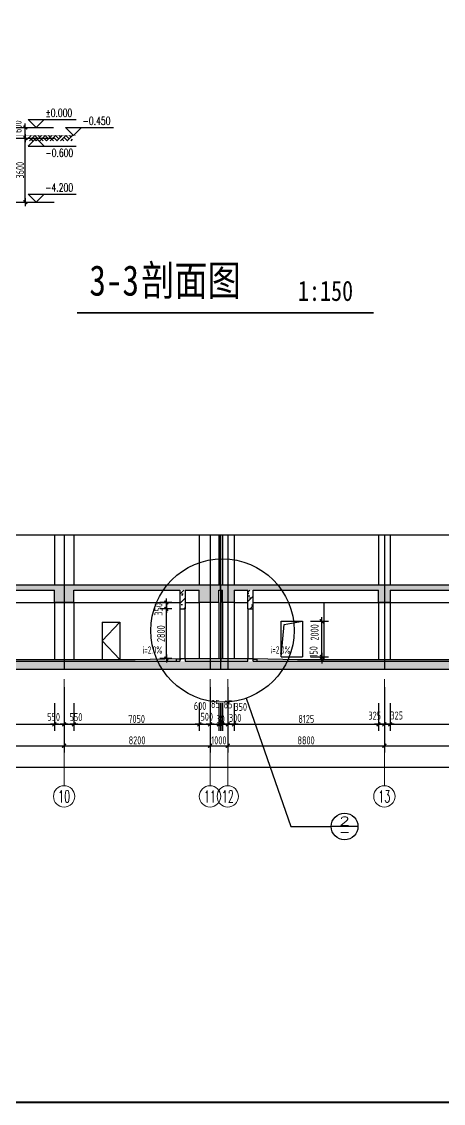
# Model space of a CAD drawing. Extents: x 1596194 to 1987057, y -212608 to 63160.
# Drawn here: x 1729047 to 1752754, y -212608 to -151798 of the extents above; entities that cross this region are included whole.
import ezdxf
from ezdxf.enums import TextEntityAlignment as Align

# ---------------------------------------------------------------- set-up
doc = ezdxf.new("R2010")
doc.units = 0
doc.header["$LTSCALE"] = 100
doc.header["$MEASUREMENT"] = 0
doc.layers.get('0').update_dxf_attribs({"linetype": 'CONTINUOUS'})
doc.layers.get('DEFPOINTS').update_dxf_attribs({"linetype": 'CONTINUOUS'})
for name, color, linetype in [('2-栏杆', 253, 'CONTINUOUS'), ('AXIS_TEXT', 7, 'CONTINUOUS'), ('COLUMN', 1, 'CONTINUOUS'), ('DOTE', 251, 'CONTINUOUS'), ('HA', 150, 'CONTINUOUS'), ('PUB_DIM', 3, 'CONTINUOUS'), ('PUB_TEXT', 30, 'CONTINUOUS'), ('WALL', 2, 'CONTINUOUS'), ('WINDOW', 4, 'CONTINUOUS')]:
    doc.layers.add(name, color=color, linetype=linetype)
doc.layers.add('AXIS', color=3, linetype='CONTINUOUS', lineweight=9)
doc.styles.add('_TCH_AXIS', font='COMPLEX.shx', dxfattribs={"width": 0.55})
doc.styles.add('_TCH_DIM', font='SIMPLEX', dxfattribs={"bigfont": 'GBCBIG'})
doc.styles.add('_TCH_LABEL', font='COMPLEX', dxfattribs={"bigfont": 'GBCBIG'})
doc.styles.add('COMPLEX', font='COMPLEX.shx')
doc.styles.add('DIM_FONT', font='SYSZ.shx', dxfattribs={"width": 0.7, "bigfont": 'SYFS.shx'})
doc.styles.get("Standard").update_dxf_attribs({"font": 'SimSun.ttf', "width": 0.8})
doc.dimstyles.new('DIMN150', dxfattribs={"dimscale": 1.5, "dimtxt": 300, "dimasz": 1, "dimexe": 250, "dimexo": 300, "dimgap": 30, "dimtad": 1, "dimdec": 0, "dimzin": 0, "dimdsep": 46, "dimtxsty": 'DIM_FONT', "dimblk": 'ARCHTICK', "dimcen": 0.09, "dimclrt": 7, "dimazin": 2, "dimtfac": 1, "dimtdec": 0, "dimtix": 1, "dimtmove": 2, "dimatfit": 3, "dimldrblk": 'DOT', "dimfxl": 0, "dimtolj": 1, "dimtzin": 0, "dimarcsym": 0})
pattern_1 = [(45, (0, 0), (-265.16504, 265.16504), []), (50, (0, 0), (1075.89027, -94.1282), [112.5, -1237.5]), (355, (0, 0), (-208.127, 1128.2882), [90, -990]), (100.4514, (89.7, -7.8), (867.7641, 1034.1593), [95.6103, -1051.7132]), (46.1842, (0, 300), (1600.8616, -248.2785), [168.75, -1856.25]), (96.6356, (133.4, 279.3), (1401.994, 1461.1768), [143.4154, -1577.5695]), (351.1842, (0, 300), (1401.9929, 1461.1779), [135, -1485]), (21, (150, 225), (895.3606, -603.92834), [112.5, -1237.5]), (326, (150, 225), (364.973, 1087.7251), [90, -990]), (71.4514, (224.6, 174.7), (1260.33394, 483.79575), [95.6103, -1051.7132]), (37.5, (0, 0), (18.23978, 499.34078), [0, -978, 0, -1005, 0, -993.75]), (7.5, (0, 0), (394.6043, 591.61757), [0, -573, 0, -955.5, 0, -378.75]), (327.5, (-334.5, 0), (800.73365, -33.83231), [0, -375, 0, -1170, 0, -1552.5]), (317.5, (-484.5, 0), (874.77925, 150.15747), [0, -487.5, 0, -777, 0, -1102.5])]

# ---------------------------------------------------------------- blocks, each defined once
blk = doc.blocks.new('_archtick')
blk.add_line((-150, 0), (150, 0))
at = {"const_width": 50}
blk.add_lwpolyline([(-70, -70), (70, 70)], dxfattribs=at)
blk = doc.blocks.new('*D251')
at = {"layer": 'DEFPOINTS', "color": 0}
for p in [(1744836, -185504), (1745921, -185504), (1744836, -187504)]:
    blk.add_point(p, dxfattribs=at)
at = {"layer": 'PUB_DIM', "color": 0, "lineweight": -2}
for p, q in [((1745286, -185504), (1746296, -185504)), ((1745921, -187504), (1745921, -185504)), ((1745286, -187504), (1746296, -187504))]:
    blk.add_line(p, q, dxfattribs=at)
at = {"layer": 'PUB_DIM', "color": 0, "lineweight": -2, "xscale": 1.5, "yscale": 1.5, "zscale": 1.5}
for p, rotation in [((1745921, -185504), 90), ((1745921, -187504), 270)]:
    blk.add_blockref('_archtick', p, dxfattribs=dict(at, rotation=rotation))
at = {"layer": 'PUB_DIM', "color": 7, "insert": (1745517, -186132), "char_height": 450, "attachment_point": 5, "rotation": 90, "style": 'DIM_FONT'}
blk.add_mtext('\\A1;2000', dxfattribs=at)
blk = doc.blocks.new('_Dot')
at = {"color": 0, "linetype": 'ByBlock', "lineweight": -2}
blk.add_line((-0.5, 0), (-1, 0), dxfattribs=at)
at = {"color": 0, "linetype": 'ByBlock', "const_width": 0.5}
blk.add_lwpolyline([(-0.25, 0, 1), (0.25, 0, 1)], format="xyb", close=True, dxfattribs=at)
blk = doc.blocks.new('*D252')
at = {"layer": 'DEFPOINTS', "color": 0}
for p in [(1744836, -187504), (1744836, -187654), (1745921, -187504)]:
    blk.add_point(p, dxfattribs=at)
at = {"layer": 'PUB_DIM', "color": 0, "lineweight": -2}
for p, q in [((1745286, -187504), (1746296, -187504)), ((1745286, -187654), (1746296, -187654)), ((1745921, -187654), (1745921, -187504))]:
    blk.add_line(p, q, dxfattribs=at)
at = {"layer": 'PUB_DIM', "color": 0, "lineweight": -2, "xscale": 1.5, "yscale": 1.5, "zscale": 1.5}
for p, rotation in [((1745921, -187504), 90), ((1745921, -187654), 270)]:
    blk.add_blockref('_archtick', p, dxfattribs=dict(at, rotation=rotation))
at = {"layer": 'PUB_DIM', "color": 7, "insert": (1745458, -187228), "char_height": 450, "attachment_point": 5, "rotation": 90, "style": 'DIM_FONT'}
blk.add_mtext('\\A1;150', dxfattribs=at)
blk = doc.blocks.new('*D253')
at = {"layer": 'DEFPOINTS', "color": 0}
for p in [(1737182, -184804), (1737936, -184804), (1737936, -187604)]:
    blk.add_point(p, dxfattribs=at)
at = {"layer": 'PUB_DIM', "color": 0, "lineweight": -2}
for p, q in [((1737486, -184804), (1736807, -184804)), ((1737182, -187604), (1737182, -184804)), ((1737486, -187604), (1736807, -187604))]:
    blk.add_line(p, q, dxfattribs=at)
at = {"layer": 'PUB_DIM', "color": 0, "lineweight": -2, "xscale": 1.5, "yscale": 1.5, "zscale": 1.5}
for p, rotation in [((1737182, -184804), 90), ((1737182, -187604), 270)]:
    blk.add_blockref('_archtick', p, dxfattribs=dict(at, rotation=rotation))
at = {"layer": 'PUB_DIM', "color": 7, "insert": (1736880, -186204), "char_height": 450, "attachment_point": 5, "rotation": 90, "style": 'DIM_FONT'}
blk.add_mtext('\\A1;2800', dxfattribs=at)
blk = doc.blocks.new('*D254')
at = {"layer": 'DEFPOINTS', "color": 0}
for p in [(1737182, -184454), (1737936, -184454), (1737936, -184804)]:
    blk.add_point(p, dxfattribs=at)
at = {"layer": 'PUB_DIM', "color": 0, "lineweight": -2}
for p, q in [((1737486, -184454), (1736807, -184454)), ((1737486, -184804), (1736807, -184804)), ((1737182, -184804), (1737182, -184454))]:
    blk.add_line(p, q, dxfattribs=at)
at = {"layer": 'PUB_DIM', "color": 0, "lineweight": -2, "xscale": 1.5, "yscale": 1.5, "zscale": 1.5}
for p, rotation in [((1737182, -184454), 90), ((1737182, -184804), 270)]:
    blk.add_blockref('_archtick', p, dxfattribs=dict(at, rotation=rotation))
at = {"layer": 'PUB_DIM', "color": 7, "insert": (1736741, -184840), "char_height": 450, "attachment_point": 5, "rotation": 90, "style": 'DIM_FONT'}
blk.add_mtext('\\A1;350', dxfattribs=at)
blk = doc.blocks.new('*D438')
at = {"layer": 'DEFPOINTS', "color": 0}
for p in [(1749761, -189654), (1758111, -189654), (1758111, -191300)]:
    blk.add_point(p, dxfattribs=at)
at = {"layer": 'PUB_DIM', "color": 0, "lineweight": -2}
for p, q in [((1749761, -190104), (1749761, -191675)), ((1758111, -190104), (1758111, -191675)), ((1749761, -191300), (1758111, -191300))]:
    blk.add_line(p, q, dxfattribs=at)
at = {"layer": 'PUB_DIM', "color": 0, "lineweight": -2, "xscale": 1.5, "yscale": 1.5, "zscale": 1.5, "rotation": 180}
blk.add_blockref('_archtick', (1749761, -191300), dxfattribs=at)
at = {"layer": 'PUB_DIM', "color": 0, "lineweight": -2, "xscale": 1.5, "yscale": 1.5, "zscale": 1.5}
blk.add_blockref('_archtick', (1758111, -191300), dxfattribs=at)
at = {"layer": 'PUB_DIM', "color": 7, "insert": (1753936, -190998), "char_height": 450, "attachment_point": 5, "style": 'DIM_FONT'}
blk.add_mtext('\\A1;8350', dxfattribs=at)
blk = doc.blocks.new('*D439')
at = {"layer": 'DEFPOINTS', "color": 0}
for p in [(1749436, -189654), (1749761, -189654), (1749761, -191300)]:
    blk.add_point(p, dxfattribs=at)
at = {"layer": 'PUB_DIM', "color": 0, "lineweight": -2}
for p, q in [((1749436, -190104), (1749436, -191675)), ((1749761, -190104), (1749761, -191675)), ((1749436, -191300), (1749761, -191300))]:
    blk.add_line(p, q, dxfattribs=at)
at = {"layer": 'PUB_DIM', "color": 0, "lineweight": -2, "xscale": 1.5, "yscale": 1.5, "zscale": 1.5, "rotation": 180}
blk.add_blockref('_archtick', (1749436, -191300), dxfattribs=at)
at = {"layer": 'PUB_DIM', "color": 0, "lineweight": -2, "xscale": 1.5, "yscale": 1.5, "zscale": 1.5}
blk.add_blockref('_archtick', (1749761, -191300), dxfattribs=at)
at = {"layer": 'PUB_DIM', "color": 7, "insert": (1750129, -190804), "char_height": 450, "attachment_point": 5, "style": 'DIM_FONT'}
blk.add_mtext('\\A1;325', dxfattribs=at)
blk = doc.blocks.new('*D440')
at = {"layer": 'DEFPOINTS', "color": 0}
for p in [(1749111, -189654), (1749436, -189654), (1749436, -191300)]:
    blk.add_point(p, dxfattribs=at)
at = {"layer": 'PUB_DIM', "color": 0, "lineweight": -2}
for p, q in [((1749111, -190104), (1749111, -191675)), ((1749436, -190104), (1749436, -191675)), ((1749111, -191300), (1749436, -191300))]:
    blk.add_line(p, q, dxfattribs=at)
at = {"layer": 'PUB_DIM', "color": 0, "lineweight": -2, "xscale": 1.5, "yscale": 1.5, "zscale": 1.5, "rotation": 180}
blk.add_blockref('_archtick', (1749111, -191300), dxfattribs=at)
at = {"layer": 'PUB_DIM', "color": 0, "lineweight": -2, "xscale": 1.5, "yscale": 1.5, "zscale": 1.5}
blk.add_blockref('_archtick', (1749436, -191300), dxfattribs=at)
at = {"layer": 'PUB_DIM', "color": 7, "insert": (1748894, -190811), "char_height": 450, "attachment_point": 5, "style": 'DIM_FONT'}
blk.add_mtext('\\A1;325', dxfattribs=at)
blk = doc.blocks.new('*D441')
at = {"layer": 'DEFPOINTS', "color": 0}
for p in [(1740986, -189654), (1749111, -189654), (1749111, -191300)]:
    blk.add_point(p, dxfattribs=at)
at = {"layer": 'PUB_DIM', "color": 0, "lineweight": -2}
for p, q in [((1740986, -190104), (1740986, -191675)), ((1749111, -190104), (1749111, -191675)), ((1740986, -191300), (1749111, -191300))]:
    blk.add_line(p, q, dxfattribs=at)
at = {"layer": 'PUB_DIM', "color": 0, "lineweight": -2, "xscale": 1.5, "yscale": 1.5, "zscale": 1.5, "rotation": 180}
blk.add_blockref('_archtick', (1740986, -191300), dxfattribs=at)
at = {"layer": 'PUB_DIM', "color": 0, "lineweight": -2, "xscale": 1.5, "yscale": 1.5, "zscale": 1.5}
blk.add_blockref('_archtick', (1749111, -191300), dxfattribs=at)
at = {"layer": 'PUB_DIM', "color": 7, "insert": (1745049, -190998), "char_height": 450, "attachment_point": 5, "style": 'DIM_FONT'}
blk.add_mtext('\\A1;8125', dxfattribs=at)
blk = doc.blocks.new('*D442')
at = {"layer": 'DEFPOINTS', "color": 0}
for p in [(1740636, -189654), (1740986, -189654), (1740986, -191300)]:
    blk.add_point(p, dxfattribs=at)
at = {"layer": 'PUB_DIM', "color": 0, "lineweight": -2}
for p, q in [((1740636, -190104), (1740636, -191675)), ((1740986, -190104), (1740986, -191675)), ((1740636, -191300), (1740986, -191300))]:
    blk.add_line(p, q, dxfattribs=at)
at = {"layer": 'PUB_DIM', "color": 0, "lineweight": -2, "xscale": 1.5, "yscale": 1.5, "zscale": 1.5, "rotation": 180}
blk.add_blockref('_archtick', (1740636, -191300), dxfattribs=at)
at = {"layer": 'PUB_DIM', "color": 0, "lineweight": -2, "xscale": 1.5, "yscale": 1.5, "zscale": 1.5}
blk.add_blockref('_archtick', (1740986, -191300), dxfattribs=at)
at = {"layer": 'PUB_DIM', "color": 7, "insert": (1741363, -190319), "char_height": 450, "attachment_point": 5, "style": 'DIM_FONT'}
blk.add_mtext('\\A1;350', dxfattribs=at)
blk = doc.blocks.new('*D443')
at = {"layer": 'DEFPOINTS', "color": 0}
for p in [(1740336, -189654), (1740636, -189654), (1740636, -191300)]:
    blk.add_point(p, dxfattribs=at)
at = {"layer": 'PUB_DIM', "color": 0, "lineweight": -2}
for p, q in [((1740336, -190104), (1740336, -191675)), ((1740636, -190104), (1740636, -191675)), ((1740336, -191300), (1740636, -191300))]:
    blk.add_line(p, q, dxfattribs=at)
at = {"layer": 'PUB_DIM', "color": 0, "lineweight": -2, "xscale": 1.5, "yscale": 1.5, "zscale": 1.5, "rotation": 180}
blk.add_blockref('_archtick', (1740336, -191300), dxfattribs=at)
at = {"layer": 'PUB_DIM', "color": 0, "lineweight": -2, "xscale": 1.5, "yscale": 1.5, "zscale": 1.5}
blk.add_blockref('_archtick', (1740636, -191300), dxfattribs=at)
at = {"layer": 'PUB_DIM', "color": 7, "insert": (1741049, -190940), "char_height": 450, "attachment_point": 5, "style": 'DIM_FONT'}
blk.add_mtext('\\A1;300', dxfattribs=at)
blk = doc.blocks.new('*D444')
at = {"layer": 'DEFPOINTS', "color": 0}
for p in [(1740251, -189654), (1740336, -189654), (1740336, -191300)]:
    blk.add_point(p, dxfattribs=at)
at = {"layer": 'PUB_DIM', "color": 0, "lineweight": -2}
for p, q in [((1740251, -190104), (1740251, -191675)), ((1740336, -190104), (1740336, -191675)), ((1740251, -191300), (1740250, -191300)), ((1740251, -191300), (1740336, -191300)), ((1740336, -191300), (1740338, -191300))]:
    blk.add_line(p, q, dxfattribs=at)
at = {"layer": 'PUB_DIM', "color": 0, "lineweight": -2, "xscale": 1.5, "yscale": 1.5, "zscale": 1.5}
blk.add_blockref('_archtick', (1740251, -191300), dxfattribs=at)
at = {"layer": 'PUB_DIM', "color": 0, "lineweight": -2, "xscale": 1.5, "yscale": 1.5, "zscale": 1.5, "rotation": 180}
blk.add_blockref('_archtick', (1740336, -191300), dxfattribs=at)
at = {"layer": 'PUB_DIM', "color": 7, "insert": (1740650, -190183), "char_height": 450, "attachment_point": 5, "style": 'DIM_FONT'}
blk.add_mtext('\\A1;85', dxfattribs=at)
blk = doc.blocks.new('*D445')
at = {"layer": 'DEFPOINTS', "color": 0}
for p in [(1740221, -189654), (1740251, -189654), (1740251, -191300)]:
    blk.add_point(p, dxfattribs=at)
at = {"layer": 'PUB_DIM', "color": 0, "lineweight": -2}
for p, q in [((1740221, -190104), (1740221, -191675)), ((1740251, -190104), (1740251, -191675)), ((1740221, -191300), (1740220, -191300)), ((1740221, -191300), (1740251, -191300)), ((1740251, -191300), (1740253, -191300))]:
    blk.add_line(p, q, dxfattribs=at)
at = {"layer": 'PUB_DIM', "color": 0, "lineweight": -2, "xscale": 1.5, "yscale": 1.5, "zscale": 1.5}
blk.add_blockref('_archtick', (1740221, -191300), dxfattribs=at)
at = {"layer": 'PUB_DIM', "color": 0, "lineweight": -2, "xscale": 1.5, "yscale": 1.5, "zscale": 1.5, "rotation": 180}
blk.add_blockref('_archtick', (1740251, -191300), dxfattribs=at)
at = {"layer": 'PUB_DIM', "color": 7, "insert": (1740236, -190998), "char_height": 450, "attachment_point": 5, "style": 'DIM_FONT'}
blk.add_mtext('\\A1;30', dxfattribs=at)
blk = doc.blocks.new('*D446')
at = {"layer": 'DEFPOINTS', "color": 0}
for p in [(1740136, -189654), (1740221, -189654), (1740221, -191300)]:
    blk.add_point(p, dxfattribs=at)
at = {"layer": 'PUB_DIM', "color": 0, "lineweight": -2}
for p, q in [((1740136, -190104), (1740136, -191675)), ((1740221, -190104), (1740221, -191675)), ((1740136, -191300), (1740135, -191300)), ((1740136, -191300), (1740221, -191300)), ((1740221, -191300), (1740223, -191300))]:
    blk.add_line(p, q, dxfattribs=at)
at = {"layer": 'PUB_DIM', "color": 0, "lineweight": -2, "xscale": 1.5, "yscale": 1.5, "zscale": 1.5}
blk.add_blockref('_archtick', (1740136, -191300), dxfattribs=at)
at = {"layer": 'PUB_DIM', "color": 0, "lineweight": -2, "xscale": 1.5, "yscale": 1.5, "zscale": 1.5, "rotation": 180}
blk.add_blockref('_archtick', (1740221, -191300), dxfattribs=at)
at = {"layer": 'PUB_DIM', "color": 7, "insert": (1739937, -190158), "char_height": 450, "attachment_point": 5, "style": 'DIM_FONT'}
blk.add_mtext('\\A1;85', dxfattribs=at)
blk = doc.blocks.new('*D447')
at = {"layer": 'DEFPOINTS', "color": 0}
for p in [(1739636, -189654), (1740136, -189654), (1740136, -191300)]:
    blk.add_point(p, dxfattribs=at)
at = {"layer": 'PUB_DIM', "color": 0, "lineweight": -2}
for p, q in [((1739636, -190104), (1739636, -191675)), ((1740136, -190104), (1740136, -191675)), ((1739636, -191300), (1740136, -191300))]:
    blk.add_line(p, q, dxfattribs=at)
at = {"layer": 'PUB_DIM', "color": 0, "lineweight": -2, "xscale": 1.5, "yscale": 1.5, "zscale": 1.5, "rotation": 180}
blk.add_blockref('_archtick', (1739636, -191300), dxfattribs=at)
at = {"layer": 'PUB_DIM', "color": 0, "lineweight": -2, "xscale": 1.5, "yscale": 1.5, "zscale": 1.5}
blk.add_blockref('_archtick', (1740136, -191300), dxfattribs=at)
at = {"layer": 'PUB_DIM', "color": 7, "insert": (1739453, -190875), "char_height": 450, "attachment_point": 5, "style": 'DIM_FONT'}
blk.add_mtext('\\A1;500', dxfattribs=at)
blk = doc.blocks.new('*D448')
at = {"layer": 'DEFPOINTS', "color": 0}
for p in [(1739036, -189654), (1739636, -189654), (1739636, -191300)]:
    blk.add_point(p, dxfattribs=at)
at = {"layer": 'PUB_DIM', "color": 0, "lineweight": -2}
for p, q in [((1739036, -190104), (1739036, -191675)), ((1739636, -190104), (1739636, -191675)), ((1739036, -191300), (1739636, -191300))]:
    blk.add_line(p, q, dxfattribs=at)
at = {"layer": 'PUB_DIM', "color": 0, "lineweight": -2, "xscale": 1.5, "yscale": 1.5, "zscale": 1.5, "rotation": 180}
blk.add_blockref('_archtick', (1739036, -191300), dxfattribs=at)
at = {"layer": 'PUB_DIM', "color": 0, "lineweight": -2, "xscale": 1.5, "yscale": 1.5, "zscale": 1.5}
blk.add_blockref('_archtick', (1739636, -191300), dxfattribs=at)
at = {"layer": 'PUB_DIM', "color": 7, "insert": (1739080, -190267), "char_height": 450, "attachment_point": 5, "style": 'DIM_FONT'}
blk.add_mtext('\\A1;600', dxfattribs=at)
blk = doc.blocks.new('*D449')
at = {"layer": 'DEFPOINTS', "color": 0}
for p in [(1731986, -189654), (1739036, -189654), (1739036, -191300)]:
    blk.add_point(p, dxfattribs=at)
at = {"layer": 'PUB_DIM', "color": 0, "lineweight": -2}
for p, q in [((1731986, -190104), (1731986, -191675)), ((1739036, -190104), (1739036, -191675)), ((1731986, -191300), (1739036, -191300))]:
    blk.add_line(p, q, dxfattribs=at)
at = {"layer": 'PUB_DIM', "color": 0, "lineweight": -2, "xscale": 1.5, "yscale": 1.5, "zscale": 1.5, "rotation": 180}
blk.add_blockref('_archtick', (1731986, -191300), dxfattribs=at)
at = {"layer": 'PUB_DIM', "color": 0, "lineweight": -2, "xscale": 1.5, "yscale": 1.5, "zscale": 1.5}
blk.add_blockref('_archtick', (1739036, -191300), dxfattribs=at)
at = {"layer": 'PUB_DIM', "color": 7, "insert": (1735511, -190998), "char_height": 450, "attachment_point": 5, "style": 'DIM_FONT'}
blk.add_mtext('\\A1;7050', dxfattribs=at)
blk = doc.blocks.new('*D450')
at = {"layer": 'DEFPOINTS', "color": 0}
for p in [(1731436, -189654), (1731986, -189654), (1731986, -191300)]:
    blk.add_point(p, dxfattribs=at)
at = {"layer": 'PUB_DIM', "color": 0, "lineweight": -2}
for p, q in [((1731436, -190104), (1731436, -191675)), ((1731986, -190104), (1731986, -191675)), ((1731436, -191300), (1731986, -191300))]:
    blk.add_line(p, q, dxfattribs=at)
at = {"layer": 'PUB_DIM', "color": 0, "lineweight": -2, "xscale": 1.5, "yscale": 1.5, "zscale": 1.5, "rotation": 180}
blk.add_blockref('_archtick', (1731436, -191300), dxfattribs=at)
at = {"layer": 'PUB_DIM', "color": 0, "lineweight": -2, "xscale": 1.5, "yscale": 1.5, "zscale": 1.5}
blk.add_blockref('_archtick', (1731986, -191300), dxfattribs=at)
at = {"layer": 'PUB_DIM', "color": 7, "insert": (1732103, -190894), "char_height": 450, "attachment_point": 5, "style": 'DIM_FONT'}
blk.add_mtext('\\A1;550', dxfattribs=at)
blk = doc.blocks.new('*D451')
at = {"layer": 'DEFPOINTS', "color": 0}
for p in [(1730886, -189654), (1731436, -189654), (1731436, -191300)]:
    blk.add_point(p, dxfattribs=at)
at = {"layer": 'PUB_DIM', "color": 0, "lineweight": -2}
for p, q in [((1730886, -190104), (1730886, -191675)), ((1731436, -190104), (1731436, -191675)), ((1730886, -191300), (1731436, -191300))]:
    blk.add_line(p, q, dxfattribs=at)
at = {"layer": 'PUB_DIM', "color": 0, "lineweight": -2, "xscale": 1.5, "yscale": 1.5, "zscale": 1.5, "rotation": 180}
blk.add_blockref('_archtick', (1730886, -191300), dxfattribs=at)
at = {"layer": 'PUB_DIM', "color": 0, "lineweight": -2, "xscale": 1.5, "yscale": 1.5, "zscale": 1.5}
blk.add_blockref('_archtick', (1731436, -191300), dxfattribs=at)
at = {"layer": 'PUB_DIM', "color": 7, "insert": (1730846, -190886), "char_height": 450, "attachment_point": 5, "style": 'DIM_FONT'}
blk.add_mtext('\\A1;550', dxfattribs=at)
blk = doc.blocks.new('*D452')
at = {"layer": 'DEFPOINTS', "color": 0}
for p in [(1722986, -189654), (1730886, -189654), (1730886, -191300)]:
    blk.add_point(p, dxfattribs=at)
at = {"layer": 'PUB_DIM', "color": 0, "lineweight": -2}
for p, q in [((1722986, -190104), (1722986, -191675)), ((1730886, -190104), (1730886, -191675)), ((1722986, -191300), (1730886, -191300))]:
    blk.add_line(p, q, dxfattribs=at)
at = {"layer": 'PUB_DIM', "color": 0, "lineweight": -2, "xscale": 1.5, "yscale": 1.5, "zscale": 1.5, "rotation": 180}
blk.add_blockref('_archtick', (1722986, -191300), dxfattribs=at)
at = {"layer": 'PUB_DIM', "color": 0, "lineweight": -2, "xscale": 1.5, "yscale": 1.5, "zscale": 1.5}
blk.add_blockref('_archtick', (1730886, -191300), dxfattribs=at)
at = {"layer": 'PUB_DIM', "color": 7, "insert": (1726936, -190998), "char_height": 450, "attachment_point": 5, "style": 'DIM_FONT'}
blk.add_mtext('\\A1;7900', dxfattribs=at)
blk = doc.blocks.new('*D1228')
at = {"layer": 'DEFPOINTS', "color": 0}
for p in [(1727741, -158349), (1729254, -158349), (1727741, -161949)]:
    blk.add_point(p, dxfattribs=at)
at = {"layer": 'PUB_DIM', "color": 0, "lineweight": -2}
for p, q in [((1728191, -158349), (1729629, -158349)), ((1729254, -161949), (1729254, -158349)), ((1728191, -161949), (1729629, -161949))]:
    blk.add_line(p, q, dxfattribs=at)
at = {"layer": 'PUB_DIM', "color": 0, "lineweight": -2, "xscale": 1.5, "yscale": 1.5, "zscale": 1.5}
for p, rotation in [((1729254, -158349), 90), ((1729254, -161949), 270)]:
    blk.add_blockref('_archtick', p, dxfattribs=dict(at, rotation=rotation))
at = {"layer": 'PUB_DIM', "color": 7, "insert": (1728952, -160149), "char_height": 450, "attachment_point": 5, "rotation": 90, "style": 'DIM_FONT'}
blk.add_mtext('\\A1;3600', dxfattribs=at)
blk = doc.blocks.new('$LinePat$00000009')
for p, q in [((0, -210), (210, 0)), ((120, -300), (420, 0)), ((420, 0), (608, -188)), ((495, -300), (795, 0)), ((615, 0), (705, -90)), ((210, -210), (300, -300)), ((315, -105), (502, -293)), ((705, -300), (795, -210))]:
    blk.add_line(p, q)
blk = doc.blocks.new('*D1314')
at = {"layer": 'DEFPOINTS', "color": 0}
for p in [(1727311, -157749), (1729254, -157749), (1727311, -158349)]:
    blk.add_point(p, dxfattribs=at)
at = {"layer": 'PUB_DIM', "color": 0, "lineweight": -2}
for p, q in [((1727761, -157749), (1729629, -157749)), ((1729254, -158349), (1729254, -157749)), ((1727761, -158349), (1729629, -158349))]:
    blk.add_line(p, q, dxfattribs=at)
at = {"layer": 'PUB_DIM', "color": 0, "lineweight": -2, "xscale": 1.5, "yscale": 1.5, "zscale": 1.5}
for p, rotation in [((1729254, -157749), 90), ((1729254, -158349), 270)]:
    blk.add_blockref('_archtick', p, dxfattribs=dict(at, rotation=rotation))
at = {"layer": 'PUB_DIM', "color": 7, "insert": (1728821, -157700), "char_height": 450, "attachment_point": 5, "rotation": 90, "style": 'DIM_FONT'}
blk.add_mtext('\\A1;600', dxfattribs=at)
blk = doc.blocks.new('_AXISO')
blk.add_circle((0, 0), 0.5)
at = {"layer": 'AXIS_TEXT', "style": 'COMPLEX', "width": 1.041667}
blk.add_attdef('A', text='', height=0.56, dxfattribs=at).set_placement((-0.25, -0.28), (0.25, -0.28), align=Align.FIT)
blk = doc.blocks.new('*D1330')
at = {"layer": 'AXIS', "color": 0, "lineweight": -2}
for p, q in [((1650916, -189204), (1650916, -194079)), ((1799836, -189204), (1799836, -194079)), ((1650916, -193704), (1799836, -193704))]:
    blk.add_line(p, q, dxfattribs=at)
at = {"layer": 'DEFPOINTS', "color": 0}
for p in [(1650916, -188754), (1799836, -188754), (1799836, -193704)]:
    blk.add_point(p, dxfattribs=at)
at = {"layer": 'AXIS', "color": 0, "lineweight": -2, "xscale": 1.5, "yscale": 1.5, "zscale": 1.5, "rotation": 180}
blk.add_blockref('_archtick', (1650916, -193704), dxfattribs=at)
at = {"layer": 'AXIS', "color": 0, "lineweight": -2, "xscale": 1.5, "yscale": 1.5, "zscale": 1.5}
blk.add_blockref('_archtick', (1799836, -193704), dxfattribs=at)
at = {"layer": 'AXIS', "color": 7, "insert": (1725376, -193401), "char_height": 450, "attachment_point": 5, "style": 'DIM_FONT'}
blk.add_mtext('\\A1;148920', dxfattribs=at)
blk = doc.blocks.new('*D1339')
at = {"layer": 'AXIS', "color": 0, "lineweight": -2}
for p, q in [((1722436, -189204), (1722436, -192879)), ((1731436, -189204), (1731436, -192879)), ((1722436, -192504), (1731436, -192504))]:
    blk.add_line(p, q, dxfattribs=at)
at = {"layer": 'DEFPOINTS', "color": 0}
for p in [(1722436, -188754), (1731436, -188754), (1731436, -192504)]:
    blk.add_point(p, dxfattribs=at)
at = {"layer": 'AXIS', "color": 0, "lineweight": -2, "xscale": 1.5, "yscale": 1.5, "zscale": 1.5, "rotation": 180}
blk.add_blockref('_archtick', (1722436, -192504), dxfattribs=at)
at = {"layer": 'AXIS', "color": 0, "lineweight": -2, "xscale": 1.5, "yscale": 1.5, "zscale": 1.5}
blk.add_blockref('_archtick', (1731436, -192504), dxfattribs=at)
at = {"layer": 'AXIS', "color": 7, "insert": (1726936, -192201), "char_height": 450, "attachment_point": 5, "style": 'DIM_FONT'}
blk.add_mtext('\\A1;9000', dxfattribs=at)
blk = doc.blocks.new('*D1340')
at = {"layer": 'AXIS', "color": 0, "lineweight": -2}
for p, q in [((1731436, -189204), (1731436, -192879)), ((1739636, -189204), (1739636, -192879)), ((1731436, -192504), (1739636, -192504))]:
    blk.add_line(p, q, dxfattribs=at)
at = {"layer": 'DEFPOINTS', "color": 0}
for p in [(1731436, -188754), (1739636, -188754), (1739636, -192504)]:
    blk.add_point(p, dxfattribs=at)
at = {"layer": 'AXIS', "color": 0, "lineweight": -2, "xscale": 1.5, "yscale": 1.5, "zscale": 1.5, "rotation": 180}
blk.add_blockref('_archtick', (1731436, -192504), dxfattribs=at)
at = {"layer": 'AXIS', "color": 0, "lineweight": -2, "xscale": 1.5, "yscale": 1.5, "zscale": 1.5}
blk.add_blockref('_archtick', (1739636, -192504), dxfattribs=at)
at = {"layer": 'AXIS', "color": 7, "insert": (1735536, -192201), "char_height": 450, "attachment_point": 5, "style": 'DIM_FONT'}
blk.add_mtext('\\A1;8200', dxfattribs=at)
blk = doc.blocks.new('*D1341')
at = {"layer": 'AXIS', "color": 0, "lineweight": -2}
for p, q in [((1739636, -189204), (1739636, -192879)), ((1740636, -189204), (1740636, -192879)), ((1739636, -192504), (1739635, -192504)), ((1739636, -192504), (1740636, -192504)), ((1740636, -192504), (1740638, -192504))]:
    blk.add_line(p, q, dxfattribs=at)
at = {"layer": 'DEFPOINTS', "color": 0}
for p in [(1739636, -188754), (1740636, -188754), (1740636, -192504)]:
    blk.add_point(p, dxfattribs=at)
at = {"layer": 'AXIS', "color": 0, "lineweight": -2, "xscale": 1.5, "yscale": 1.5, "zscale": 1.5}
blk.add_blockref('_archtick', (1739636, -192504), dxfattribs=at)
at = {"layer": 'AXIS', "color": 0, "lineweight": -2, "xscale": 1.5, "yscale": 1.5, "zscale": 1.5, "rotation": 180}
blk.add_blockref('_archtick', (1740636, -192504), dxfattribs=at)
at = {"layer": 'AXIS', "color": 7, "insert": (1740136, -192201), "char_height": 450, "attachment_point": 5, "style": 'DIM_FONT'}
blk.add_mtext('\\A1;1000', dxfattribs=at)
blk = doc.blocks.new('*D1342')
at = {"layer": 'AXIS', "color": 0, "lineweight": -2}
for p, q in [((1740636, -189204), (1740636, -192879)), ((1749436, -189204), (1749436, -192879)), ((1740636, -192504), (1749436, -192504))]:
    blk.add_line(p, q, dxfattribs=at)
at = {"layer": 'DEFPOINTS', "color": 0}
for p in [(1740636, -188754), (1749436, -188754), (1749436, -192504)]:
    blk.add_point(p, dxfattribs=at)
at = {"layer": 'AXIS', "color": 0, "lineweight": -2, "xscale": 1.5, "yscale": 1.5, "zscale": 1.5, "rotation": 180}
blk.add_blockref('_archtick', (1740636, -192504), dxfattribs=at)
at = {"layer": 'AXIS', "color": 0, "lineweight": -2, "xscale": 1.5, "yscale": 1.5, "zscale": 1.5}
blk.add_blockref('_archtick', (1749436, -192504), dxfattribs=at)
at = {"layer": 'AXIS', "color": 7, "insert": (1745036, -192201), "char_height": 450, "attachment_point": 5, "style": 'DIM_FONT'}
blk.add_mtext('\\A1;8800', dxfattribs=at)
blk = doc.blocks.new('*D1343')
at = {"layer": 'AXIS', "color": 0, "lineweight": -2}
for p, q in [((1749436, -189204), (1749436, -192879)), ((1758436, -189204), (1758436, -192879)), ((1749436, -192504), (1758436, -192504))]:
    blk.add_line(p, q, dxfattribs=at)
at = {"layer": 'DEFPOINTS', "color": 0}
for p in [(1749436, -188754), (1758436, -188754), (1758436, -192504)]:
    blk.add_point(p, dxfattribs=at)
at = {"layer": 'AXIS', "color": 0, "lineweight": -2, "xscale": 1.5, "yscale": 1.5, "zscale": 1.5, "rotation": 180}
blk.add_blockref('_archtick', (1749436, -192504), dxfattribs=at)
at = {"layer": 'AXIS', "color": 0, "lineweight": -2, "xscale": 1.5, "yscale": 1.5, "zscale": 1.5}
blk.add_blockref('_archtick', (1758436, -192504), dxfattribs=at)
at = {"layer": 'AXIS', "color": 7, "insert": (1753936, -192201), "char_height": 450, "attachment_point": 5, "style": 'DIM_FONT'}
blk.add_mtext('\\A1;9000', dxfattribs=at)

msp = doc.modelspace()

# ---------------------------------------------------------------- hatches: boundary and pattern name
at = {"layer": 'HA'}
h = msp.add_hatch(dxfattribs=at)
h.set_pattern_fill('钢筋混凝土', color=256, scale=300, style=0)
h.set_pattern_definition([(45, (0, 0), (-530.3301, 530.3301), []), (50, (0, 0), (2151.7805, -188.2564), [225, -2475]), (355, (0, 0), (-416.254, 2256.5764), [180, -1980]), (100.4514, (179.3, -15.7), (1735.5281, 2068.3186), [191.2206, -2103.4263]), (46.1842, (0, 600), (3201.723, -496.557), [337.5, -3712.5]), (96.6356, (266.8, 558.6), (2803.988, 2922.3536), [286.831, -3155.139]), (351.1842, (0, 600), (2803.986, 2922.356), [270, -2970]), (21, (300, 450), (1790.7212, -1207.8567), [225, -2475]), (326, (300, 450), (729.946, 2175.4501), [180, -1980]), (71.4514, (449.2, 349.3), (2520.668, 967.5915), [191.2206, -2103.4263]), (37.5, (0, 0), (36.47957, 998.68156), [0, -1956, 0, -2010, 0, -1987.5]), (7.5, (0, 0), (789.2086, 1183.23514), [0, -1146, 0, -1911, 0, -757.5]), (327.5, (-669, 0), (1601.4673, -67.6646), [0, -750, 0, -2340, 0, -3105]), (317.5, (-969, 0), (1749.5585, 300.315), [0, -975, 0, -1554, 0, -2205])])
h.paths.add_polyline_path([(1686986.073, -183753.58), (1694886.073, -183753.58), (1694886.073, -184453.58), (1695986.073, -184453.58), (1695986.073, -183753.58), (1703886.073, -183753.58), (1703886.073, -184453.58), (1704986.073, -184453.58), (1704986.073, -183753.58), (1712886.073, -183753.58), (1712886.073, -184453.58), (1713986.073, -184453.58), (1713986.073, -183753.58), (1721886.073, -183753.58), (1721886.073, -184453.58), (1722986.073, -184453.58), (1722986.073, -183753.58), (1730886.073, -183753.58), (1730886.073, -184453.58), (1731986.073, -184453.58), (1731986.073, -183753.58), (1739036.073, -183753.58), (1739036.073, -184453.58), (1740136.073, -184453.58), (1740136.073, -183753.58), (1740221.073, -183753.58), (1740221.073, -183453.58), (1649042.019, -183453.58), (1649042.019, -189203.58), (1648542.019, -189203.58), (1648542.019, -189653.58), (1668761.073, -189653.58), (1668761.073, -188203.58), (1800636.073, -188203.58), (1800636.073, -187753.58), (1800136.073, -187753.58), (1800136.073, -184253.58), (1800136.073, -182953.58), (1799936.073, -182953.58), (1799936.073, -184553.58), (1799836.073, -184553.58), (1799836.073, -187753.58), (1798361.073, -187753.58), (1798361.073, -180650.662), (1798061.073, -180650.662), (1798061.073, -187753.58), (1668111.073, -187753.58), (1649342.019, -187753.58), (1649342.019, -183753.58), (1650795.536, -183753.58), (1650795.536, -184453.58), (1651137.202, -184453.58), (1651137.202, -183753.58), (1661811.073, -183753.58), (1661811.073, -187753.58), (1662111.073, -187753.58), (1662111.073, -183753.58), (1668109.27, -183753.58), (1668109.27, -184453.58), (1668761.073, -184453.58), (1668761.073, -183753.58), (1671420.992, -183753.58), (1671420.992, -184453.58), (1672552.332, -184453.58), (1672552.332, -183753.58), (1676886.073, -183753.58), (1676886.073, -184453.58), (1677986.073, -184453.58), (1677986.073, -183753.58), (1685886.073, -183753.58), (1685886.073, -184453.58), (1686986.073, -184453.58)])
h.paths.add_polyline_path([(1668111.073, -188003.58), (1668111.073, -189203.58), (1649342.019, -189203.58), (1649342.019, -188003.58)], flags=16)
h.paths.add_polyline_path([(1758761.073, -183753.58), (1767111.073, -183753.58), (1767111.073, -184453.58), (1767761.073, -184453.58), (1767761.073, -183753.58), (1776111.073, -183753.58), (1776111.073, -185703.58), (1776761.073, -185703.58), (1776761.073, -185103.58), (1785111.073, -185103.58), (1785111.073, -185703.58), (1785761.073, -185703.58), (1785761.073, -184353.58), (1792011.073, -184353.58), (1792011.073, -185253.58), (1792661.073, -185253.58), (1792661.073, -184353.58), (1798061.073, -184353.58), (1798061.073, -184053.58), (1785111.073, -184053.58), (1785111.073, -184803.58), (1776761.073, -184803.58), (1776761.073, -183453.58), (1776111.073, -183453.58), (1740251.073, -183453.58), (1740251.073, -183753.58), (1740336.073, -183753.58), (1740336.073, -184453.58), (1740986.073, -184453.58), (1740986.073, -183753.58), (1749111.073, -183753.58), (1749111.073, -184453.58), (1749761.073, -184453.58), (1749761.073, -183753.58), (1758111.073, -183753.58), (1758111.073, -184453.58), (1758761.073, -184453.58)], flags=17)
h = msp.add_hatch(dxfattribs=at)
h.set_pattern_fill('钢筋混凝土', color=256, scale=150, style=0)
h.set_pattern_definition(pattern_1)
h.paths.add_polyline_path([(1738236.073, -183753.58), (1737936.073, -183753.58), (1737936.073, -184803.58), (1738236.073, -184803.58)])
h.paths.add_polyline_path([(1738236.073, -187753.58), (1738236.073, -187603.58), (1737936.073, -187603.58), (1737936.073, -187753.58)])
h = msp.add_hatch(dxfattribs=at)
h.set_pattern_fill('钢筋混凝土', color=256, scale=150, style=0)
h.set_pattern_definition(pattern_1)
h.paths.add_polyline_path([(1742061.073, -183753.58), (1741761.073, -183753.58), (1741761.073, -184803.58), (1742061.073, -184803.58)])

# ---------------------------------------------------------------- linework, layer by layer
at = {"color": 50, "linetype": 'Continuous', "const_width": 120}
msp.add_lwpolyline([(1843468.163, -212548.112), (1625068.163, -212548.112), (1625068.163, -91048.112), (1843468.163, -91048.112)], close=True, dxfattribs=at)
at = {"layer": '2-栏杆', "const_width": 20}
msp.add_lwpolyline([(1727311.155, -158198.709), (1732111.504, -158198.709)], dxfattribs=at)
at = {"layer": 'AXIS'}
for p, q in [((1731436.073, -188753.58), (1731436.073, -194753.58)), ((1739636.073, -188753.58), (1739636.073, -194753.58)), ((1740636.073, -188753.58), (1740636.073, -194753.58)), ((1749436.073, -188753.58), (1749436.073, -194753.58))]:
    msp.add_line(p, q, dxfattribs=at)
at = {"layer": 'COLUMN'}
for p, q in [((1730886.073, -180650.662), (1730886.073, -183453.58)), ((1731986.073, -180650.662), (1731986.073, -183453.58)), ((1739036.073, -180650.662), (1739036.073, -183453.58)), ((1740136.073, -180650.662), (1740136.073, -183453.58)), ((1740336.073, -180650.662), (1740336.073, -183453.58)), ((1740986.073, -180650.662), (1740986.073, -183453.58)), ((1749111.073, -180650.662), (1749111.073, -183453.58)), ((1749761.073, -180650.662), (1749761.073, -183453.58)), ((1730886.073, -184453.58), (1730886.073, -187653.58)), ((1731986.073, -184453.58), (1731986.073, -187653.58)), ((1739036.073, -184453.58), (1739036.073, -187603.58)), ((1740136.073, -184453.58), (1740136.073, -187603.58)), ((1740336.073, -184453.58), (1740336.073, -187603.58)), ((1740986.073, -184453.58), (1740986.073, -187603.58)), ((1749111.073, -184453.58), (1749111.073, -187653.58)), ((1749761.073, -184453.58), (1749761.073, -187653.58))]:
    msp.add_line(p, q, dxfattribs=at)
at = {"layer": 'DOTE'}
for p, q in [((1731436.073, -180650.662), (1731436.073, -188203.58)), ((1739636.073, -180650.662), (1739636.073, -188203.58)), ((1740636.073, -180650.662), (1740636.073, -188203.58)), ((1740636.073, -180650.662), (1740636.073, -188203.58)), ((1749436.073, -180650.662), (1749436.073, -188203.58)), ((1749436.073, -180650.662), (1749436.073, -188203.58))]:
    msp.add_line(p, q, dxfattribs=at)
at = {"layer": 'HA'}
msp.add_lwpolyline([(1644711.859, -180650.662), (1725660.85, -180650.662), (1725775.5, -180335.662), (1725886.586, -180965.662), (1725998.35, -180650.662), (1806947.34, -180650.662)], dxfattribs=at)
at = {"layer": 'PUB_DIM'}
for p, q in [((1729872.001, -157748.709), (1729422.001, -157298.709)), ((1729422.001, -157298.709), (1732122.001, -157298.709)), ((1729872.001, -157748.709), (1730322.001, -157298.709)), ((1729553.697, -157748.709), (1730846.966, -157748.709)), ((1731965.76, -158198.709), (1731515.76, -157748.709)), ((1731515.76, -157748.709), (1734215.76, -157748.709)), ((1731965.76, -158198.709), (1732415.76, -157748.709)), ((1729123.411, -158348.709), (1730857.16, -158348.709)), ((1729872.001, -158348.709), (1729422.001, -158798.709)), ((1729872.001, -158348.709), (1730322.001, -158798.709)), ((1729422.001, -158798.709), (1732122.001, -158798.709)), ((1729866.044, -161948.709), (1729416.044, -161498.709)), ((1729416.044, -161498.709), (1732116.044, -161498.709)), ((1729866.044, -161948.709), (1730316.044, -161498.709)), ((1729123.411, -161948.709), (1730872.983, -161948.709)), ((1741662.332, -189833.283), (1744175.723, -197043.572)), ((1744175.723, -197043.572), (1746452.971, -197043.572)), ((1747952.971, -197043.572), (1746452.971, -197043.572))]:
    msp.add_line(p, q, dxfattribs=at)
for points in [[(1737448.043, -187528.6, 0, 0, 0), (1736088.693, -187547.383, 120, 0, 0), (1735638.736, -187553.6, 0, 0, 0)], [(1742828.766, -187528.6, 0, 0, 0), (1744188.115, -187547.383, 120, 0, 0), (1744638.072, -187553.6, 0, 0, 0)]]:
    msp.add_lwpolyline(points, format="xyseb", dxfattribs=at)
for centre, radius in [((1740336.073, -186028.58), 4029.234), ((1747202.971, -197043.572), 750)]:
    msp.add_circle(centre, radius, dxfattribs=at)
at = {"layer": 'PUB_TEXT', "const_width": 100}
msp.add_lwpolyline([(1732167.058, -168163.88), (1748840.266, -168163.88)], dxfattribs=at)
at = {"layer": 'WALL'}
for p, q in [((1649042.019, -183453.58), (1740221.073, -183453.58)), ((1740221.073, -183753.58), (1740221.073, -183453.58)), ((1740251.073, -183753.58), (1740251.073, -183453.58)), ((1740251.073, -183453.58), (1776111.073, -183453.58)), ((1722986.073, -183753.58), (1730886.073, -183753.58)), ((1730886.073, -184453.58), (1730886.073, -183753.58)), ((1731986.073, -184453.58), (1731986.073, -183753.58)), ((1731986.073, -183753.58), (1737936.073, -183753.58)), ((1737936.073, -183753.58), (1737936.073, -184803.58)), ((1738236.073, -183753.58), (1739036.073, -183753.58)), ((1738236.073, -183753.58), (1738236.073, -184803.58)), ((1739036.073, -184453.58), (1739036.073, -183753.58)), ((1740136.073, -183753.58), (1740221.073, -183753.58)), ((1740136.073, -184453.58), (1740136.073, -183753.58)), ((1740251.073, -183753.58), (1740336.073, -183753.58)), ((1740336.073, -184453.58), (1740336.073, -183753.58)), ((1740986.073, -183753.58), (1741761.073, -183753.58)), ((1740986.073, -183753.58), (1740986.073, -184453.58)), ((1741761.073, -184803.58), (1741761.073, -183753.58)), ((1742061.073, -183753.58), (1749111.073, -183753.58)), ((1742061.073, -184803.58), (1742061.073, -183753.58)), ((1749111.073, -184453.58), (1749111.073, -183753.58)), ((1749761.073, -183753.58), (1749761.073, -184453.58)), ((1749761.073, -183753.58), (1758111.073, -183753.58)), ((1731986.073, -184453.58), (1730886.073, -184453.58)), ((1737936.073, -184803.58), (1738236.073, -184803.58)), ((1740136.073, -184453.58), (1739036.073, -184453.58)), ((1740986.073, -184453.58), (1740336.073, -184453.58)), ((1741761.073, -184803.58), (1742061.073, -184803.58)), ((1749761.073, -184453.58), (1749111.073, -184453.58)), ((1695586.073, -187753.58), (1737936.073, -187753.58)), ((1737936.073, -187603.58), (1737936.073, -187753.58)), ((1737936.073, -187603.58), (1737936.073, -187753.58)), ((1737936.073, -187603.58), (1737936.073, -187753.58)), ((1737936.073, -187603.58), (1738236.073, -187603.58)), ((1738236.073, -187603.58), (1738236.073, -187753.58)), ((1738236.073, -187753.58), (1740221.073, -187753.58)), ((1740221.073, -187753.58), (1740221.073, -188203.58)), ((1740251.073, -188203.58), (1740251.073, -187753.58)), ((1740251.073, -187753.58), (1741761.073, -187753.58)), ((1741761.073, -187603.58), (1742061.073, -187603.58)), ((1741761.073, -187753.58), (1741761.073, -187603.58)), ((1742061.073, -187753.58), (1742061.073, -187603.58)), ((1742061.073, -187753.58), (1798061.073, -187753.58)), ((1668761.073, -188203.58), (1740221.073, -188203.58)), ((1740251.073, -188203.58), (1800636.073, -188203.58))]:
    msp.add_line(p, q, dxfattribs=at)
at = {"layer": 'WINDOW'}
for p, q in [((1740221.073, -183453.58), (1740221.073, -180650.662)), ((1740251.073, -183453.58), (1740251.073, -180650.662)), ((1740221.073, -183753.58), (1740221.073, -187753.58)), ((1740251.073, -183753.58), (1740251.073, -187753.58)), ((1695986.073, -184453.58), (1737936.073, -184453.58)), ((1737936.073, -184803.58), (1737936.073, -187603.58)), ((1738236.073, -184453.58), (1739036.073, -184453.58)), ((1738236.073, -187603.58), (1738236.073, -184803.58)), ((1740986.073, -184453.58), (1741761.073, -184453.58)), ((1741761.073, -184803.58), (1741761.073, -187603.58)), ((1742061.073, -184453.58), (1776111.073, -184453.58)), ((1742061.073, -187603.58), (1742061.073, -184803.58)), ((1746036.073, -184453.58), (1746036.073, -187653.58)), ((1733576.073, -185553.58), (1734576.073, -185553.58)), ((1733576.073, -185553.58), (1733576.073, -187653.58)), ((1734576.073, -185553.58), (1734576.073, -187653.58)), ((1743636.073, -185503.58), (1744836.073, -185503.58)), ((1743636.073, -187503.58), (1743636.073, -185503.58)), ((1744836.073, -185503.58), (1744836.073, -187503.58)), ((1698086.073, -187653.58), (1735436.073, -187653.58)), ((1735436.073, -187653.58), (1737936.073, -187603.58)), ((1737706.073, -187608.18), (1737706.073, -187638.186)), ((1737936.073, -187633.586), (1737706.073, -187638.186)), ((1737736.073, -187637.586), (1737736.073, -187753.58)), ((1738236.073, -187603.58), (1740221.073, -187603.58)), ((1740251.073, -187603.58), (1741761.073, -187603.58)), ((1742061.073, -187603.58), (1744561.073, -187653.58)), ((1742061.073, -187633.586), (1742291.073, -187638.186)), ((1742261.073, -187637.586), (1742261.073, -187753.58)), ((1742291.073, -187608.18), (1742291.073, -187638.186)), ((1743636.073, -187503.58), (1744836.073, -187503.58)), ((1744561.073, -187653.58), (1792421.073, -187653.58))]:
    msp.add_line(p, q, dxfattribs=at)
for points in [[(1734576.073, -185553.58), (1733576.073, -186603.58), (1734576.073, -187653.58)], [(1743636.073, -187503.58), (1743812.361, -185684.84), (1744836.073, -185503.58)]]:
    msp.add_lwpolyline(points, dxfattribs=at)

# ---------------------------------------------------------------- block references
at = {"layer": '2-栏杆'}
for p in [(1729364.789, -158198.709), (1729949.789, -158198.709), (1730534.789, -158198.709), (1731119.789, -158198.709)]:
    msp.add_blockref('$LinePat$00000009', p, dxfattribs=at)
at = {"layer": 'AXIS'}
ref = msp.add_blockref('_AXISO', (1731436.073, -195353.58), dxfattribs=dict(at, xscale=1200, yscale=1200, zscale=1200))
ref.add_attrib('A', '10', dxfattribs={"layer": 'AXIS_TEXT', "height": 678.8225, "style": '_TCH_AXIS', "width": 0.724138}).set_placement((1731096.662, -195692.991), (1731775.484, -195692.991), align=Align.FIT)
ref = msp.add_blockref('_AXISO', (1739636.073, -195353.58), dxfattribs=dict(at, xscale=1200, yscale=1200, zscale=1200))
ref.add_attrib('A', '11', dxfattribs={"layer": 'AXIS_TEXT', "height": 678.8225, "style": '_TCH_AXIS', "width": 0.875}).set_placement((1739296.662, -195692.991), (1739975.484, -195692.991), align=Align.FIT)
ref = msp.add_blockref('_AXISO', (1740636.073, -195353.58), dxfattribs=dict(at, xscale=1200, yscale=1200, zscale=1200))
ref.add_attrib('A', '12', dxfattribs={"layer": 'AXIS_TEXT', "height": 678.8225, "style": '_TCH_AXIS', "width": 0.724138}).set_placement((1740296.662, -195692.991), (1740975.484, -195692.991), align=Align.FIT)
ref = msp.add_blockref('_AXISO', (1749436.073, -195353.58), dxfattribs=dict(at, xscale=1200, yscale=1200, zscale=1200))
ref.add_attrib('A', '13', dxfattribs={"layer": 'AXIS_TEXT', "height": 678.8225, "style": '_TCH_AXIS', "width": 0.724138}).set_placement((1749096.662, -195692.991), (1749775.484, -195692.991), align=Align.FIT)

# ---------------------------------------------------------------- texts
at = {"layer": 'PUB_TEXT', "style": '_TCH_DIM', "width": 0.705882}
for s, p in [('%%P0.000', (1730382.001, -157148.709)), ('-0.450', (1732475.76, -157598.709)), ('-0.600', (1730382.001, -159394.959)), ('-4.200', (1730376.044, -161348.709))]:
    msp.add_text(s, height=446.25, dxfattribs=at).set_placement(p)
at = {"layer": 'PUB_TEXT', "width": 0.8}
for s, height, p in [('剖面图', 1708.8608, (1735770.437, -167200.057)), ('3-3', 1708.8608, (1732853.981, -167200.057)), ('1:150', 1139.2405, (1744579.611, -167498.736))]:
    msp.add_text(s, height=height, dxfattribs=at).set_placement(p)
at = {"layer": 'PUB_TEXT', "style": 'DIM_FONT', "width": 0.65625}
for rotation, p in [(0.79163097, (1735844.93, -187340.731)), (359.20836903, (1743040.762, -187321.509))]:
    msp.add_text('i=2.0%', height=420, rotation=rotation, dxfattribs=at).set_placement(p)
at = {"layer": 'PUB_TEXT', "style": '_TCH_LABEL'}
for s, width, p, p2 in [('2', 1.875, (1746901.101, -196983.198), (1747504.84, -196983.198)), ('-', 1.458333, (1746901.101, -197586.937), (1747504.84, -197586.937))]:
    msp.add_text(s, height=482.991, dxfattribs=dict(at, width=width)).set_placement(p, p2, align=Align.FIT)

# ---------------------------------------------------------------- dimensions: what is measured, and where the dimension line sits
at = {"layer": 'AXIS'}
for p1, p2, distance, picture, middle in [((1650916.141, -188753.58), (1799836.073, -188753.58), -4950, '*D1330', (1725376.107, -193401.437)), ((1722436.073, -188753.58), (1731436.073, -188753.58), -3750, '*D1339', (1726936.073, -192201.437)), ((1731436.073, -188753.58), (1739636.073, -188753.58), -3750, '*D1340', (1735536.073, -192201.437)), ((1739636.073, -188753.58), (1740636.073, -188753.58), -3750, '*D1341', (1740136.073, -192201.437)), ((1740636.073, -188753.58), (1749436.073, -188753.58), -3750, '*D1342', (1745036.073, -192201.437)), ((1749436.073, -188753.58), (1758436.073, -188753.58), -3750, '*D1343', (1753936.073, -192201.437))]:
    dim = msp.add_aligned_dim(p1=p1, p2=p2, distance=distance, dimstyle='DIMN150', dxfattribs=at)
    dim.commit()
    dim.dimension.update_dxf_attribs({"geometry": picture, "text_midpoint": middle})
at = {"layer": 'PUB_DIM'}
for base, p1, p2, angle, picture, middle in [((1729253.697, -157748.709), (1727311.155, -158348.709), (1727311.155, -157748.709), 90, '*D1314', (1728821.455, -157699.642)), ((1737182.008, -184453.58), (1737936.073, -184803.58), (1737936.073, -184453.58), 90, '*D254', (1736740.823, -184840.048)), ((1745921.187, -185503.58), (1744836.073, -187503.58), (1744836.073, -185503.58), 90, '*D251', (1745516.756, -186132.241)), ((1745921.187, -187503.58), (1744836.073, -187653.58), (1744836.073, -187503.58), 90, '*D252', (1745457.523, -187227.91)), ((1731436.073, -191300.015), (1730886.073, -189653.58), (1731436.073, -189653.58), 0, '*D451', (1730846.301, -190886.156)), ((1731986.073, -191300.015), (1731436.073, -189653.58), (1731986.073, -189653.58), 360, '*D450', (1732103.228, -190894.473)), ((1739636.073, -191300.015), (1739036.073, -189653.58), (1739636.073, -189653.58), 360, '*D448', (1739080.016, -190267.426)), ((1740136.073, -191300.015), (1739636.073, -189653.58), (1740136.073, -189653.58), 360, '*D447', (1739452.762, -190875.251)), ((1740221.073, -191300.015), (1740136.073, -189653.58), (1740221.073, -189653.58), 0, '*D446', (1739937.063, -190158.177)), ((1740336.073, -191300.015), (1740251.073, -189653.58), (1740336.073, -189653.58), 0, '*D444', (1740649.728, -190183.158)), ((1740636.073, -191300.015), (1740336.073, -189653.58), (1740636.073, -189653.58), 0, '*D443', (1741049.211, -190939.688)), ((1740986.073, -191300.015), (1740636.073, -189653.58), (1740986.073, -189653.58), 360, '*D442', (1741362.729, -190319.46)), ((1749436.073, -191300.015), (1749111.073, -189653.58), (1749436.073, -189653.58), 360, '*D440', (1748894.372, -190811.487)), ((1749761.073, -191300.015), (1749436.073, -189653.58), (1749761.073, -189653.58), 0, '*D439', (1750129.383, -190803.628))]:
    dim = msp.add_linear_dim(base=base, p1=p1, p2=p2, angle=angle, dimstyle='DIMN150', dxfattribs=at)
    dim.commit()
    dim.dimension.update_dxf_attribs({"geometry": picture, "text_midpoint": middle, "dimtype": 129})
for p1, p2, distance, picture, middle in [((1727741.441, -161948.709), (1727741.441, -158348.709), -1512.256, '*D1228', (1728951.554, -160148.709)), ((1737936.073, -187603.58), (1737936.073, -184803.58), 754.065, '*D253', (1736879.865, -186203.58)), ((1722986.073, -189653.58), (1730886.073, -189653.58), -1646.435, '*D452', (1726936.073, -190997.872)), ((1731986.073, -189653.58), (1739036.073, -189653.58), -1646.435, '*D449', (1735511.073, -190997.872)), ((1740221.073, -189653.58), (1740251.073, -189653.58), -1646.435, '*D445', (1740236.073, -190997.872)), ((1740986.073, -189653.58), (1749111.073, -189653.58), -1646.435, '*D441', (1745048.573, -190997.872)), ((1749761.073, -189653.58), (1758111.073, -189653.58), -1646.435, '*D438', (1753936.073, -190997.872))]:
    dim = msp.add_aligned_dim(p1=p1, p2=p2, distance=distance, dimstyle='DIMN150', dxfattribs=at)
    dim.commit()
    dim.dimension.update_dxf_attribs({"geometry": picture, "text_midpoint": middle})

doc.saveas('drawing.dxf')
